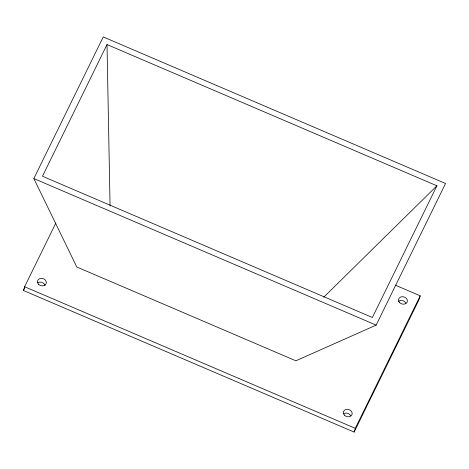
<?xml version="1.0" encoding="UTF-8"?>
<svg xmlns="http://www.w3.org/2000/svg" width="469" height="469" viewBox="0 0 469 469"><rect width="100%" height="100%" fill="white"/><g stroke="black" fill="none" stroke-linecap="round" stroke-linejoin="round"><path stroke-width="0.7" d="M395.314 285.146L420.236 295.816L419.069 299.556L354.124 432.066L23.45 290.481L24.617 286.741L55.799 223.109M354.124 432.066L355.291 428.326L420.236 295.816M33.838 178.554L103.25 36.934L445.55 183.496L376.138 325.117L295.869 360.802L76.799 267.002L33.838 178.554L376.138 325.117M107.014 44.555L42.474 176.244L372.374 317.495L436.915 185.806L107.014 44.555L110.068 205.926M23.45 290.481L24.734 287.86M323.698 297.235L436.915 185.806M24.617 286.741L355.291 428.326M343.754 413.676A4.508 3.676 17.3 0 1 350.63 415.657M37.76 282.784A4.508 3.676 17.3 0 1 45.065 285.515M398.292 301.549A4.508 3.676 17.3 0 1 405.914 303.179M344.346 415.129A4.508 3.676 17.3 0 0 351.926 414.784A4.508 3.676 17.3 0 0 347.007 409.331A4.508 3.676 17.3 0 0 344.346 415.129M38.575 284.278A4.508 3.676 17.3 0 0 46.109 283.692A4.508 3.676 17.3 0 0 40.973 278.375A4.508 3.676 17.3 0 0 38.575 284.278M399.424 302.347A4.508 3.676 17.3 0 0 407.057 302.294A4.508 3.676 17.3 0 0 402.414 296.689A4.508 3.676 17.3 0 0 399.424 302.347"/></g></svg>
